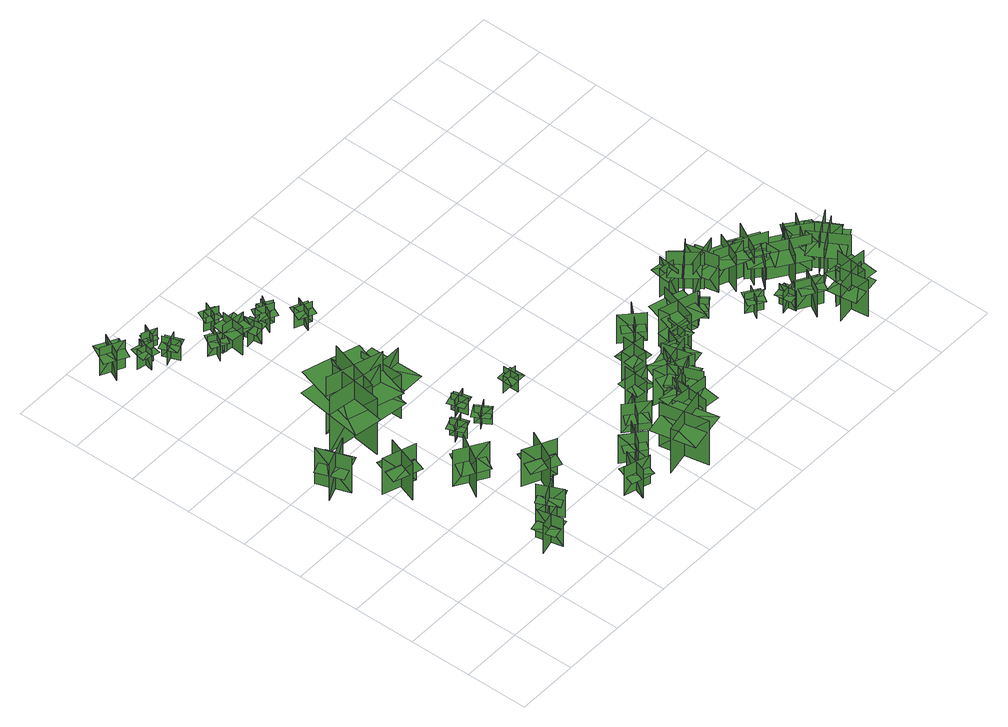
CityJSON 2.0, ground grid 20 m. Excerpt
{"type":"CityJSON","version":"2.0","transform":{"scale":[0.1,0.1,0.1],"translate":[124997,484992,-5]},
"CityObjects":{
"tree1":{"type":"SolitaryVegetationObject","geometry":[{"type":"MultiSurface","lod":"1","boundaries":[[[0,1,2]],[[0,2,3]],[[4,5,6]],[[4,6,7]],[[8,9,10]],[[8,10,11]],[[8,12,13]],[[8,13,9]]]}]},
"tree2":{"type":"SolitaryVegetationObject","geometry":[{"type":"MultiSurface","lod":"1","boundaries":[[[14,15,16]],[[14,16,17]],[[18,19,20]],[[18,20,21]],[[22,23,24]],[[22,24,25]],[[22,26,27]],[[22,27,23]]]}]},
"tree3":{"type":"SolitaryVegetationObject","geometry":[{"type":"MultiSurface","lod":"1","boundaries":[[[28,29,30]],[[28,30,31]],[[32,33,34]],[[32,34,35]],[[36,37,38]],[[36,38,39]],[[36,40,41]],[[36,41,37]]]}]},
"tree4":{"type":"SolitaryVegetationObject","geometry":[{"type":"MultiSurface","lod":"1","boundaries":[[[42,43,44]],[[42,44,45]],[[46,47,48]],[[46,48,49]],[[50,51,52]],[[50,52,53]],[[50,54,55]],[[50,55,51]]]}]},
"tree5":{"type":"SolitaryVegetationObject","geometry":[{"type":"MultiSurface","lod":"1","boundaries":[[[56,57,58]],[[56,58,59]],[[60,61,62]],[[60,62,63]],[[64,65,66]],[[64,66,67]],[[64,67,68]],[[64,68,69]]]}]},
"tree6":{"type":"SolitaryVegetationObject","geometry":[{"type":"MultiSurface","lod":"1","boundaries":[[[70,71,72]],[[70,72,73]],[[74,75,76]],[[74,76,77]],[[78,79,80]],[[78,80,81]],[[78,82,83]],[[78,83,79]]]}]},
"tree7":{"type":"SolitaryVegetationObject","geometry":[{"type":"MultiSurface","lod":"1","boundaries":[[[84,85,86]],[[84,86,87]],[[88,89,90]],[[88,90,91]],[[92,93,94]],[[92,94,95]],[[92,95,96]],[[92,96,97]]]}]},
"tree8":{"type":"SolitaryVegetationObject","geometry":[{"type":"MultiSurface","lod":"1","boundaries":[[[98,99,100]],[[98,100,101]],[[102,103,104]],[[102,104,105]],[[106,107,108]],[[106,108,109]],[[106,109,110]],[[106,110,111]]]}]},
"tree9":{"type":"SolitaryVegetationObject","geometry":[{"type":"MultiSurface","lod":"1","boundaries":[[[112,113,114]],[[112,114,115]],[[116,117,118]],[[116,118,119]],[[120,121,122]],[[120,122,123]],[[120,124,125]],[[120,125,121]]]}]},
"tree10":{"type":"SolitaryVegetationObject","geometry":[{"type":"MultiSurface","lod":"1","boundaries":[[[126,127,128]],[[126,128,129]],[[130,131,132]],[[130,132,133]],[[134,135,136]],[[134,136,137]],[[134,137,138]],[[134,138,139]]]}]},
"tree11":{"type":"SolitaryVegetationObject","geometry":[{"type":"MultiSurface","lod":"1","boundaries":[[[140,141,142]],[[140,142,143]],[[144,145,146]],[[144,146,147]],[[148,149,150]],[[148,150,151]],[[148,151,152]],[[148,152,153]]]}]},
"tree12":{"type":"SolitaryVegetationObject","geometry":[{"type":"MultiSurface","lod":"1","boundaries":[[[154,155,156]],[[154,156,157]],[[158,159,160]],[[158,160,161]],[[162,163,164]],[[162,164,165]],[[162,165,166]],[[162,166,167]]]}]},
"tree13":{"type":"SolitaryVegetationObject","geometry":[{"type":"MultiSurface","lod":"1","boundaries":[[[168,169,170]],[[168,170,171]],[[172,173,174]],[[172,174,175]],[[176,177,178]],[[176,178,179]],[[176,179,180]],[[176,180,181]]]}]},
"tree14":{"type":"SolitaryVegetationObject","geometry":[{"type":"MultiSurface","lod":"1","boundaries":[[[182,183,184]],[[182,184,185]],[[186,187,188]],[[186,188,189]],[[190,191,192]],[[190,192,193]],[[190,194,195]],[[190,195,191]]]}]},
"tree15":{"type":"SolitaryVegetationObject","geometry":[{"type":"MultiSurface","lod":"1","boundaries":[[[196,197,198]],[[196,198,199]],[[200,201,202]],[[200,202,203]],[[204,205,206]],[[204,206,207]],[[204,207,208]],[[204,208,209]]]}]},
"tree16":{"type":"SolitaryVegetationObject","geometry":[{"type":"MultiSurface","lod":"1","boundaries":[[[210,211,212]],[[210,212,213]],[[214,215,216]],[[214,216,217]],[[218,219,220]],[[218,220,221]],[[218,221,222]],[[218,222,223]]]}]},
"tree17":{"type":"SolitaryVegetationObject","geometry":[{"type":"MultiSurface","lod":"1","boundaries":[[[224,225,226]],[[224,226,227]],[[228,229,230]],[[228,230,231]],[[232,233,234]],[[232,234,235]],[[232,235,236]],[[232,236,237]]]}]},
"tree18":{"type":"SolitaryVegetationObject","geometry":[{"type":"MultiSurface","lod":"1","boundaries":[[[238,239,240]],[[238,240,241]],[[242,243,244]],[[242,244,245]],[[246,247,248]],[[246,248,249]],[[246,249,250]],[[246,250,251]]]}]},
"tree19":{"type":"SolitaryVegetationObject","geometry":[{"type":"MultiSurface","lod":"1","boundaries":[[[252,253,254]],[[252,254,255]],[[256,257,258]],[[256,258,259]],[[260,261,262]],[[260,262,263]],[[260,264,265]],[[260,265,261]]]}]},
"tree20":{"type":"SolitaryVegetationObject","geometry":[{"type":"MultiSurface","lod":"1","boundaries":[[[266,267,268]],[[266,268,269]],[[270,271,272]],[[270,272,273]],[[274,275,276]],[[274,276,277]],[[274,277,278]],[[274,278,279]]]}]},
"tree21":{"type":"SolitaryVegetationObject","geometry":[{"type":"MultiSurface","lod":"1","boundaries":[[[280,281,282]],[[280,282,283]],[[284,285,286]],[[284,286,287]],[[288,289,290]],[[288,290,291]],[[288,291,292]],[[288,292,293]]]}]},
"tree22":{"type":"SolitaryVegetationObject","geometry":[{"type":"MultiSurface","lod":"1","boundaries":[[[294,295,296]],[[294,296,297]],[[298,299,300]],[[298,300,301]],[[302,303,304]],[[302,304,305]],[[302,306,307]],[[302,307,303]]]}]},
"tree23":{"type":"SolitaryVegetationObject","geometry":[{"type":"MultiSurface","lod":"1","boundaries":[[[308,309,310]],[[308,310,311]],[[312,313,314]],[[312,314,315]],[[316,317,318]],[[316,318,319]],[[316,317,320]],[[316,320,321]]]}]},
"tree24":{"type":"SolitaryVegetationObject","geometry":[{"type":"MultiSurface","lod":"1","boundaries":[[[322,323,324]],[[322,324,325]],[[326,327,328]],[[326,328,329]],[[330,331,332]],[[330,332,333]],[[330,333,334]],[[330,334,335]]]}]},
"tree25":{"type":"SolitaryVegetationObject","geometry":[{"type":"MultiSurface","lod":"1","boundaries":[[[336,337,338]],[[336,338,339]],[[340,341,342]],[[340,342,343]],[[344,345,346]],[[344,346,347]],[[344,347,348]],[[344,348,349]]]}]},
"tree26":{"type":"SolitaryVegetationObject","geometry":[{"type":"MultiSurface","lod":"1","boundaries":[[[350,351,352]],[[350,352,353]],[[354,355,356]],[[354,356,357]],[[358,359,360]],[[358,360,361]],[[358,361,362]],[[358,362,363]]]}]},
"tree27":{"type":"SolitaryVegetationObject","geometry":[{"type":"MultiSurface","lod":"1","boundaries":[[[364,365,366]],[[364,366,367]],[[368,369,370]],[[368,370,371]],[[372,373,374]],[[372,374,375]],[[372,376,377]],[[372,377,373]]]}]},
"tree28":{"type":"SolitaryVegetationObject","geometry":[{"type":"MultiSurface","lod":"1","boundaries":[[[378,379,380]],[[378,380,381]],[[382,383,384]],[[382,384,385]],[[386,387,388]],[[386,388,389]],[[386,389,390]],[[386,390,391]]]}]},
"tree29":{"type":"SolitaryVegetationObject","geometry":[{"type":"MultiSurface","lod":"1","boundaries":[[[392,393,394]],[[392,394,395]],[[396,397,398]],[[396,398,399]],[[400,401,402]],[[400,402,403]],[[400,403,404]],[[400,404,405]]]}]},
"tree30":{"type":"SolitaryVegetationObject","geometry":[{"type":"MultiSurface","lod":"1","boundaries":[[[406,407,408]],[[406,408,409]],[[410,411,412]],[[410,412,413]],[[414,415,416]],[[414,416,417]],[[414,417,418]],[[414,418,419]]]}]},
"tree31":{"type":"SolitaryVegetationObject","geometry":[{"type":"MultiSurface","lod":"1","boundaries":[[[420,421,422]],[[420,422,423]],[[424,425,426]],[[424,426,427]],[[428,429,430]],[[428,430,431]],[[428,432,433]],[[428,433,429]]]}]},
"tree32":{"type":"SolitaryVegetationObject","geometry":[{"type":"MultiSurface","lod":"1","boundaries":[[[434,435,436]],[[434,436,437]],[[438,439,440]],[[438,440,441]],[[442,443,444]],[[442,444,445]],[[442,446,447]],[[442,447,443]]]}]},
"tree33":{"type":"SolitaryVegetationObject","geometry":[{"type":"MultiSurface","lod":"1","boundaries":[[[448,449,450]],[[448,450,451]],[[452,453,454]],[[452,454,455]],[[456,457,458]],[[456,458,459]],[[456,460,461]],[[456,461,457]]]}]},
"tree34":{"type":"SolitaryVegetationObject","geometry":[{"type":"MultiSurface","lod":"1","boundaries":[[[462,463,464]],[[462,464,465]],[[466,467,468]],[[466,468,469]],[[470,471,472]],[[470,472,473]],[[470,473,474]],[[470,474,475]]]}]},
"tree35":{"type":"SolitaryVegetationObject","geometry":[{"type":"MultiSurface","lod":"1","boundaries":[[[476,477,478]],[[476,478,479]],[[480,481,482]],[[480,482,483]],[[484,485,486]],[[484,486,487]],[[484,488,489]],[[484,489,485]]]}]},
"tree36":{"type":"SolitaryVegetationObject","geometry":[{"type":"MultiSurface","lod":"1","boundaries":[[[490,491,492]],[[490,492,493]],[[494,495,496]],[[494,496,497]],[[498,499,500]],[[498,500,501]],[[498,501,502]],[[498,502,503]]]}]},
"tree37":{"type":"SolitaryVegetationObject","geometry":[{"type":"MultiSurface","lod":"1","boundaries":[[[504,505,506]],[[504,506,507]],[[508,509,510]],[[508,510,511]],[[512,513,514]],[[512,514,515]],[[512,515,516]],[[512,516,517]]]}]},
"tree38":{"type":"SolitaryVegetationObject","geometry":[{"type":"MultiSurface","lod":"1","boundaries":[[[518,519,520]],[[518,520,521]],[[522,523,524]],[[522,524,525]],[[526,527,528]],[[526,528,529]],[[526,530,531]],[[526,531,527]]]}]},
"tree39":{"type":"SolitaryVegetationObject","geometry":[{"type":"MultiSurface","lod":"1","boundaries":[[[532,533,534]],[[532,534,535]],[[536,537,538]],[[536,538,539]],[[540,541,542]],[[540,542,543]],[[540,544,545]],[[540,545,541]]]}]},
"tree40":{"type":"SolitaryVegetationObject","geometry":[{"type":"MultiSurface","lod":"1","boundaries":[[[546,547,548]],[[546,548,549]],[[550,551,552]],[[550,552,553]],[[554,555,556]],[[554,556,557]],[[554,557,558]],[[554,558,559]]]}]},
"tree41":{"type":"SolitaryVegetationObject","geometry":[{"type":"MultiSurface","lod":"1","boundaries":[[[560,561,562]],[[560,562,563]],[[564,565,566]],[[564,566,567]],[[568,569,570]],[[568,570,571]],[[568,571,572]],[[568,572,573]]]}]},
"tree42":{"type":"SolitaryVegetationObject","geometry":[{"type":"MultiSurface","lod":"1","boundaries":[[[574,575,576]],[[574,576,577]],[[578,579,580]],[[578,580,581]],[[582,583,584]],[[582,584,585]],[[582,585,586]],[[582,586,587]]]}]},
"tree43":{"type":"SolitaryVegetationObject","geometry":[{"type":"MultiSurface","lod":"1","boundaries":[[[588,589,590]],[[588,590,591]],[[592,593,594]],[[592,594,595]],[[596,597,598]],[[596,598,599]],[[596,599,600]],[[596,600,601]]]}]},
"tree44":{"type":"SolitaryVegetationObject","geometry":[{"type":"MultiSurface","lod":"1","boundaries":[[[602,603,604]],[[602,604,605]],[[606,607,608]],[[606,608,609]],[[610,611,612]],[[610,612,613]],[[610,611,614]],[[610,614,615]]]}]},
"tree45":{"type":"SolitaryVegetationObject","geometry":[{"type":"MultiSurface","lod":"1","boundaries":[[[616,617,618]],[[616,618,619]],[[620,621,622]],[[620,622,623]],[[624,625,626]],[[624,626,627]],[[624,625,628]],[[624,628,629]]]}]},
"tree46":{"type":"SolitaryVegetationObject","geometry":[{"type":"MultiSurface","lod":"1","boundaries":[[[630,631,632]],[[630,632,633]],[[634,635,636]],[[634,636,637]],[[638,639,640]],[[638,640,641]],[[638,641,642]],[[638,642,643]]]}]},
"tree47":{"type":"SolitaryVegetationObject","geometry":[{"type":"MultiSurface","lod":"1","boundaries":[[[644,645,646]],[[644,646,647]],[[648,649,650]],[[648,650,651]],[[652,653,654]],[[652,654,655]],[[652,655,656]],[[652,656,657]]]}]},
"tree48":{"type":"SolitaryVegetationObject","geometry":[{"type":"MultiSurface","lod":"1","boundaries":[[[658,659,660]],[[658,660,661]],[[662,663,664]],[[662,664,665]],[[666,667,668]],[[666,668,669]],[[666,670,671]],[[666,671,667]]]}]},
"tree49":{"type":"SolitaryVegetationObject","geometry":[{"type":"MultiSurface","lod":"1","boundaries":[[[672,673,674]],[[672,674,675]],[[676,677,678]],[[676,678,679]],[[680,681,682]],[[680,682,683]],[[680,681,684]],[[680,684,685]]]}]},
"tree50":{"type":"SolitaryVegetationObject","geometry":[{"type":"MultiSurface","lod":"1","boundaries":[[[686,687,688]],[[686,688,689]],[[690,691,692]],[[690,692,693]],[[694,695,696]],[[694,696,697]],[[694,698,699]],[[694,699,695]]]}]},
"tree51":{"type":"SolitaryVegetationObject","geometry":[{"type":"MultiSurface","lod":"1","boundaries":[[[700,701,702]],[[700,702,703]],[[704,705,706]],[[704,706,707]],[[708,709,710]],[[708,710,711]],[[708,711,712]],[[708,712,713]]]}]},
"tree52":{"type":"SolitaryVegetationObject","geometry":[{"type":"MultiSurface","lod":"1","boundaries":[[[714,715,716]],[[714,716,717]],[[718,719,720]],[[718,720,721]],[[722,723,724]],[[722,724,725]],[[722,723,726]],[[722,726,727]]]}]},
"tree53":{"type":"SolitaryVegetationObject","geometry":[{"type":"MultiSurface","lod":"1","boundaries":[[[728,729,730]],[[728,730,731]],[[732,733,734]],[[732,734,735]],[[736,737,738]],[[736,738,739]],[[736,739,740]],[[736,740,741]]]}]},
"tree54":{"type":"SolitaryVegetationObject","geometry":[{"type":"MultiSurface","lod":"1","boundaries":[[[742,743,744]],[[742,744,745]],[[746,747,748]],[[746,748,749]],[[750,751,752]],[[750,752,753]],[[750,753,754]],[[750,754,755]]]}]},
"tree55":{"type":"SolitaryVegetationObject","geometry":[{"type":"MultiSurface","lod":"1","boundaries":[[[756,757,758]],[[756,758,759]],[[760,761,762]],[[760,762,763]],[[764,765,766]],[[764,766,767]],[[764,767,768]],[[764,768,769]]]}]},
"tree56":{"type":"SolitaryVegetationObject","geometry":[{"type":"MultiSurface","lod":"1","boundaries":[[[770,771,772]],[[770,772,773]],[[774,775,776]],[[774,776,777]],[[778,779,780]],[[778,780,781]],[[778,779,782]],[[778,782,783]]]}]}
},
"vertices":[
[68,718,19],[170,754,19],[170,754,159],[68,718,159],[129,689,19],[129,689,159],[93,791,159],[93,791,19],[73,724,105],[162,756,105],[147,798,105],[58,766,105],[88,682,105],[177,713,105],
[340,108,17],[321,190,17],[321,190,126],[340,108,126],[367,153,17],[367,153,126],[285,134,126],[285,134,17],[335,113,84],[319,184,84],[285,177,84],[302,105,84],[370,120,84],[353,192,84],
[284,587,16],[181,622,16],[181,622,156],[284,587,156],[253,647,16],[253,647,156],[218,545,156],[218,545,16],[276,585,102],[186,615,102],[172,574,102],[262,543,102],[291,628,102],[201,659,102],
[397,253,16],[432,177,16],[432,177,125],[397,253,125],[379,203,16],[379,203,125],[456,239,125],[456,239,16],[402,250,83],[433,183,83],[464,197,83],[434,264,83],[370,235,83],[401,168,83],
[22,1500,44],[91,1465,44],[91,1465,151],[22,1500,151],[37,1451,44],[73,1520,44],[73,1520,151],[37,1451,151],[37,1451,121],[71,1433,121],[107,1502,121],[73,1520,121],[39,1538,121],[3,1469,121],
[393,509,17],[337,416,17],[337,416,157],[393,509,157],[327,492,17],[327,492,157],[420,436,157],[420,436,17],[393,501,103],[344,420,103],[382,397,103],[431,478,103],[354,524,103],[305,443,103],
[214,838,17],[214,838,234],[399,810,234],[399,810,17],[317,911,17],[317,911,234],[291,732,234],[291,732,17],[321,938,164],[229,952,164],[196,730,164],[288,716,164],[381,703,164],[414,925,164],
[130,1404,43],[143,1458,43],[143,1458,120],[130,1404,120],[161,1423,43],[107,1436,43],[107,1436,120],[161,1423,120],[161,1423,98],[168,1450,98],[114,1463,98],[107,1436,98],[101,1410,98],[155,1396,98],
[548,302,15],[450,349,15],[450,349,155],[548,302,155],[525,366,15],[525,366,155],[478,268,155],[478,268,15],[540,301,101],[455,342,101],[435,302,101],[520,261,101],[559,342,101],[474,383,101],
[263,891,19],[263,891,236],[442,836,236],[442,836,19],[376,948,19],[376,948,236],[323,775,236],[323,775,19],[384,974,165],[294,1002,165],[229,787,165],[318,760,165],[408,732,165],[473,947,165],
[222,1400,47],[170,1381,47],[170,1381,124],[222,1400,124],[188,1416,47],[207,1363,47],[207,1363,124],[188,1416,124],[188,1416,102],[162,1406,102],[181,1354,102],[207,1363,102],[233,1373,102],[214,1425,102],
[161,1467,56],[206,1447,56],[206,1447,122],[161,1467,122],[173,1435,56],[194,1479,56],[194,1479,122],[173,1435,122],[176,1440,97],[194,1431,97],[209,1462,97],[190,1471,97],[172,1480,97],[157,1448,97],
[475,624,21],[494,578,21],[494,578,86],[475,624,86],[463,596,21],[463,596,86],[510,615,86],[510,615,21],[463,596,63],[473,571,63],[520,590,63],[510,615,63],[499,640,63],[453,621,63],
[610,113,7],[691,88,7],[691,88,116],[610,113,116],[635,67,7],[635,67,116],[661,147,116],[661,147,7],[617,115,74],[687,93,74],[697,125,74],[627,148,74],[606,81,74],[676,59,74],
[305,1327,44],[277,1280,44],[277,1280,121],[305,1327,121],[269,1318,44],[317,1290,44],[317,1290,121],[269,1318,121],[269,1318,100],[255,1294,100],[303,1267,100],[317,1290,100],[331,1314,100],[283,1342,100],
[369,842,19],[369,842,189],[516,843,189],[516,843,19],[440,911,19],[440,911,189],[441,770,189],[441,770,19],[440,933,134],[366,933,134],[367,756,134],[441,757,134],[514,757,134],[513,934,134],
[346,1326,43],[336,1249,43],[336,1249,151],[346,1326,151],[305,1294,43],[382,1285,43],[382,1285,151],[305,1294,151],[305,1294,121],[300,1256,121],[377,1246,121],[382,1285,121],[387,1323,121],[310,1333,121],
[554,603,21],[580,560,21],[580,560,86],[554,603,86],[547,574,21],[547,574,86],[590,599,86],[590,599,21],[547,574,63],[561,550,63],[604,576,63],[590,599,63],[576,623,63],[533,597,63],
[364,1357,64],[321,1376,64],[321,1376,143],[364,1357,143],[351,1391,64],[332,1347,64],[332,1347,143],[351,1391,143],[351,1391,117],[332,1347,117],[356,1337,117],[374,1381,117],[327,1401,117],[308,1357,117],
[555,686,19],[569,637,19],[569,637,84],[555,686,84],[540,659,19],[540,659,84],[589,673,84],[589,673,19],[540,659,61],[548,633,61],[596,647,61],[589,673,61],[581,699,61],[533,685,61],
[404,1238,41],[397,1292,41],[397,1292,118],[404,1238,118],[427,1266,41],[372,1260,41],[372,1260,118],[427,1266,118],[427,1266,97],[423,1294,97],[368,1287,97],[372,1260,97],[375,1232,97],[430,1239,97],
[711,148,6],[762,215,6],[762,215,115],[711,148,115],[763,155,6],[763,155,115],[696,206,115],[696,206,6],[712,154,73],[756,212,73],[729,233,73],[684,175,73],[740,133,73],[784,191,73],
[480,1255,54],[428,1281,54],[428,1281,132],[480,1255,132],[467,1293,54],[442,1240,54],[442,1240,132],[467,1293,132],[481,1257,106],[428,1283,106],[416,1256,106],[468,1230,106],[439,1304,106],[492,1278,106],
[489,1266,61],[448,1293,61],[448,1293,127],[489,1266,127],[482,1300,61],[455,1259,61],[455,1259,127],[482,1300,127],[479,1295,102],[462,1307,102],[443,1278,102],[460,1266,102],[477,1255,102],[496,1284,102],
[916,103,4],[761,72,4],[761,72,175],[916,103,175],[821,164,4],[852,10,4],[852,10,175],[821,164,175],[823,158,128],[755,144,128],[784,2,128],[851,16,128],[919,29,128],[890,171,128],
[519,1167,50],[541,1218,50],[541,1218,127],[519,1167,127],[553,1181,50],[502,1203,50],[502,1203,127],[553,1181,127],[553,1181,105],[564,1206,105],[513,1228,105],[502,1203,105],[491,1177,105],[542,1155,105],
[846,280,7],[791,215,7],[791,215,116],[846,280,116],[793,275,7],[793,275,116],[858,221,116],[858,221,7],[845,274,74],[797,217,74],[824,195,74],[871,252,74],[818,296,74],[770,240,74],
[747,616,21],[696,616,21],[696,616,86],[747,616,86],[725,638,21],[725,638,86],[725,587,86],[725,587,21],[725,638,63],[698,638,63],[697,587,63],[725,587,63],[752,587,63],[752,638,63],
[845,149,5],[921,121,5],[921,121,114],[845,149,114],[867,102,5],[867,102,114],[895,178,114],[895,178,5],[867,102,79],[899,90,79],[921,151,79],[889,163,79],[858,175,79],[835,113,79],
[932,89,5],[944,217,5],[944,217,145],[932,89,145],[1002,148,5],[874,161,5],[874,161,145],[1002,148,145],[997,149,106],[1002,205,106],[884,216,106],[879,160,106],[874,104,106],[991,93,106],
[926,233,6],[967,181,6],[967,181,116],[926,233,116],[920,183,6],[973,223,6],[973,223,116],[920,183,116],[920,183,80],[973,223,80],[950,252,80],[898,212,80],[942,154,80],[995,194,80],
[914,362,7],[906,279,7],[906,279,116],[914,362,116],[874,329,7],[874,329,116],[958,320,116],[958,320,7],[917,357,74],[910,284,74],[944,280,74],[951,353,74],[882,360,74],[875,287,74],
[933,194,8],[1032,233,8],[1032,233,149],[933,194,149],[1011,161,8],[971,260,8],[971,260,149],[1011,161,149],[941,197,112],[1032,233,112],[1016,272,112],[926,236,112],[957,158,112],[1047,195,112],
[966,191,7],[1016,309,7],[1016,309,146],[966,191,146],[1051,226,7],[932,276,7],[932,276,146],[1051,226,146],[1046,228,107],[1068,280,107],[959,326,107],[937,274,107],[915,222,107],[1024,176,107],
[1035,398,8],[951,404,8],[951,404,117],[1035,398,117],[1001,438,8],[1001,438,117],[994,354,117],[994,354,8],[1030,395,75],[957,401,75],[954,367,75],[1027,361,75],[1033,430,75],[959,436,75],
[1082,290,6],[985,268,6],[985,268,145],[1082,290,145],[1026,326,6],[1048,229,6],[1048,229,145],[1026,326,145],[1026,326,106],[978,315,106],[999,218,106],[1048,229,106],[1097,240,106],[1075,337,106],
[1120,309,8],[1043,336,8],[1043,336,116],[1120,309,116],[1097,356,8],[1097,356,116],[1070,279,116],[1070,279,8],[1097,356,82],[1065,367,82],[1044,306,82],[1076,294,82],[1108,283,82],[1129,344,82],
[1061,447,9],[1119,509,9],[1119,509,118],[1061,447,118],[1114,449,9],[1114,449,118],[1053,507,118],[1053,507,9],[1063,454,76],[1113,507,76],[1088,531,76],[1038,477,76],[1089,429,76],[1139,483,76],
[1167,352,7],[1101,360,7],[1101,360,117],[1167,352,117],[1136,392,7],[1127,326,7],[1127,326,117],[1136,392,117],[1136,392,81],[1127,326,81],[1163,322,81],[1172,387,81],[1100,397,81],[1091,331,81],
[1246,378,5],[1122,414,5],[1122,414,145],[1246,378,145],[1201,458,5],[1165,334,5],[1165,334,145],[1201,458,145],[1199,453,106],[1145,469,106],[1112,355,106],[1166,339,106],[1220,324,106],[1253,437,106],
[1291,376,7],[1257,420,7],[1257,420,84],[1291,376,84],[1296,412,7],[1252,379,7],[1252,379,84],[1296,412,84],[1296,412,63],[1279,434,63],[1235,401,63],[1252,379,63],[1269,357,63],[1313,390,63],
[1298,489,10],[1305,561,10],[1305,561,118],[1298,489,118],[1338,523,10],[1267,530,10],[1267,530,118],[1338,523,118],[1338,523,90],[1342,557,90],[1271,564,90],[1267,530,90],[1264,496,90],[1335,488,90],
[1405,320,6],[1375,273,6],[1375,273,83],[1405,320,83],[1369,312,6],[1415,282,6],[1415,282,83],[1369,312,83],[1369,312,61],[1354,289,61],[1400,259,61],[1415,282,61],[1430,306,61],[1384,336,61],
[1378,531,9],[1293,468,9],[1293,468,150],[1378,531,150],[1307,541,9],[1370,456,9],[1370,456,150],[1307,541,150],[1376,534,102],[1291,470,102],[1323,428,102],[1408,491,102],[1266,505,102],[1350,568,102],
[1324,457,8],[1428,479,8],[1428,479,149],[1324,457,149],[1385,418,8],[1363,521,8],[1363,521,149],[1385,418,149],[1325,453,101],[1429,475,101],[1417,527,101],[1314,505,101],[1437,434,101],[1334,411,101],
[1442,234,2],[1496,242,2],[1496,242,79],[1442,234,79],[1471,212,2],[1463,266,2],[1463,266,79],[1471,212,79],[1471,212,58],[1499,216,58],[1490,271,58],[1463,266,58],[1436,262,58],[1444,207,58],
[1456,467,8],[1419,383,8],[1419,383,147],[1456,467,147],[1394,443,8],[1478,406,8],[1478,406,147],[1394,443,147],[1394,443,111],[1376,402,111],[1460,365,111],[1478,406,111],[1496,446,111],[1411,483,111],
[1470,214,4],[1541,172,4],[1541,172,113],[1470,214,113],[1487,150,4],[1528,222,4],[1528,222,113],[1487,150,113],[1476,210,85],[1541,172,85],[1558,200,85],[1492,238,85],[1459,182,85],[1525,144,85],
[1620,104,6],[1515,89,6],[1515,89,147],[1620,104,147],[1563,147,6],[1577,42,6],[1577,42,147],[1563,147,147],[1620,107,100],[1515,92,100],[1522,40,100],[1627,55,100],[1509,135,100],[1614,149,100],
[1548,375,6],[1455,426,6],[1455,426,147],[1548,375,147],[1524,455,6],[1472,362,6],[1472,362,147],[1524,455,147],[1540,379,110],[1455,426,110],[1434,389,110],[1519,342,110],[1560,416,110],[1475,463,110],
[1476,327,8],[1541,403,8],[1541,403,116],[1476,327,116],[1547,334,8],[1471,398,8],[1471,398,116],[1547,334,116],[1544,336,86],[1573,370,86],[1502,429,86],[1474,396,86],[1446,362,86],[1516,303,86],
[1657,125,7],[1551,135,7],[1551,135,148],[1657,125,148],[1611,180,7],[1601,75,7],[1601,75,148],[1611,180,148],[1657,129,101],[1552,138,101],[1547,86,101],[1652,76,101],[1556,181,101],[1661,171,101],
[1621,280,1],[1514,353,1],[1514,353,141],[1621,280,141],[1603,370,1],[1530,264,1],[1530,264,141],[1603,370,141],[1600,366,102],[1554,398,102],[1487,300,102],[1533,268,102],[1580,236,102],[1646,334,102],
[1684,191,6],[1617,301,6],[1617,301,146],[1684,191,146],[1705,281,6],[1595,214,6],[1595,214,146],[1705,281,146],[1700,278,107],[1671,326,107],[1570,264,107],[1599,216,107],[1629,168,107],[1730,230,107],
[1665,299,4],[1592,356,4],[1592,356,143],[1665,299,143],[1656,366,4],[1599,293,4],[1599,293,143],[1656,366,143],[1656,366,107],[1621,393,107],[1564,320,107],[1599,293,107],[1634,266,107],[1691,339,107],
[1715,310,3],[1624,256,3],[1624,256,144],[1715,310,144],[1645,327,3],[1699,237,3],[1699,237,144],[1645,327,144],[1713,313,97],[1622,259,97],[1649,213,97],[1740,267,97],[1600,295,97],[1691,350,97]
]}
